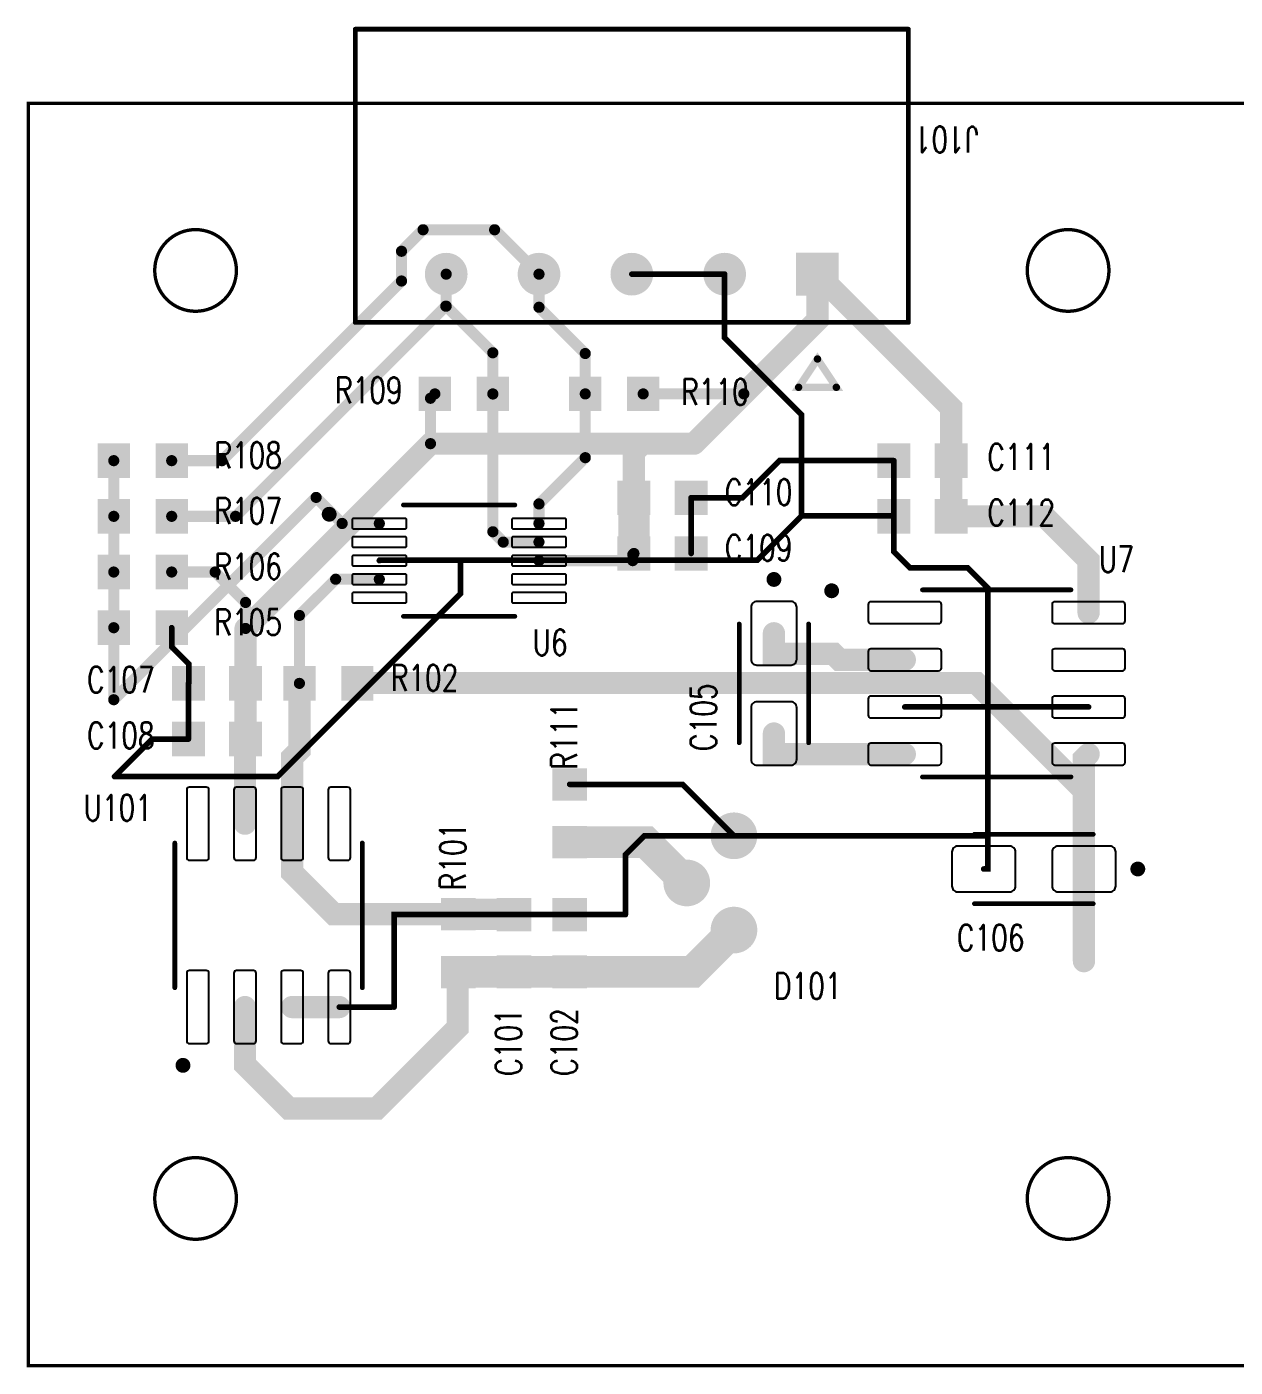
# Model space of a CAD drawing. Extents: x 28.4 to 93.5, y 16.3 to 52.4.
# Drawn here: x 28.41 to 60.95, y 16.32 to 52.43 of the extents above; entities that cross this region are included whole.
import ezdxf
from ezdxf.enums import TextEntityAlignment as Align

# ---------------------------------------------------------------- set-up
doc = ezdxf.new("R2010")
doc.units = 0
doc.header["$MEASUREMENT"] = 0
for name, pattern in [('SIG_10', [2, 1, 1]), ('SIG_11', [2, 1, 1]), ('SIG_15', [2, 1, 1]), ('SIG_18', [2, 1, 1]), ('SIG_19', [2, 1, 1]), ('SIG_2', [2, 1, 1]), ('SIG_3', [2, 1, 1]), ('SIG_6', [2, 1, 1]), ('SIG_7', [2, 1, 1]), ('SIG_8', [2, 1, 1]), ('SIG_9', [2, 1, 1])]:
    doc.linetypes.add(name, pattern=pattern)
doc.layers.get('0').update_dxf_attribs({"linetype": 'CONTINUOUS'})
for name, color, linetype in [('BOARD_CUTOUT_00', 255, 'CONTINUOUS'), ('BOARD_OUTLINE_00', 255, 'CONTINUOUS'), ('PADS_TOP', 136, 'CONTINUOUS'), ('PART_NAME_01', 255, 'CONTINUOUS'), ('PART_TOP_2DLINE_126', 255, 'CONTINUOUS'), ('TRACE_01', 4, 'CONTINUOUS'), ('TRACE_02', 6, 'CONTINUOUS')]:
    doc.layers.add(name, color=color, linetype=linetype)
doc.styles.add('W0$1', font='simplex', dxfattribs={"width": 0.75})

# ---------------------------------------------------------------- blocks, each defined once
blk = doc.blocks.new('SMOOTH_0$09')
at = {"const_width": 0.045}
blk.add_lwpolyline([(-0.0225, 0, 1), (0.0225, 0, 1)], format="xyb", close=True, dxfattribs=at)
blk = doc.blocks.new('BOARD_11')
at = {"layer": 'BOARD_CUTOUT_00', "const_width": 0.09}
for points in [[(3.4, -4.5, 1), (5.6, -4.5, 1)], [(26.9, -4.5, 1), (29.1, -4.5, 1)], [(35.9, -4.5, 1), (38.1, -4.5, 1)], [(59.4, -4.5, 1), (61.6, -4.5, 1)], [(3.4, -29.5, 1), (5.6, -29.5, 1)], [(26.9, -29.5, 1), (29.1, -29.5, 1)], [(35.9, -29.5, 1), (38.1, -29.5, 1)], [(59.4, -29.5, 1), (61.6, -29.5, 1)]]:
    blk.add_lwpolyline(points, format="xyb", close=True, dxfattribs=at)
at = {"layer": 'BOARD_OUTLINE_00', "const_width": 0.09}
blk.add_lwpolyline([(0, 0), (0, -34), (65, -34), (65, 0)], close=True, dxfattribs=at)
at = {"layer": 'BOARD_OUTLINE_00'}
for p in [(0, 0), (65, 0), (0, -34), (65, -34)]:
    blk.add_blockref('SMOOTH_0$09', p, dxfattribs=at)
blk = doc.blocks.new('SMOOTH_0$127')
at = {"const_width": 0.0635}
blk.add_lwpolyline([(-0.03175, 0, 1), (0.03175, 0, 1)], format="xyb", close=True, dxfattribs=at)
blk = doc.blocks.new('PART_BODY_TOP_9')
at = {"layer": 'PART_TOP_2DLINE_126', "const_width": 0.1999993333}
blk.add_lwpolyline([(-3.5999926667, 1.25, 1), (-3.3999933333, 1.25, 1)], format="xyb", close=True, dxfattribs=at)
at = {"layer": 'PART_TOP_2DLINE_126', "const_width": 0.127}
for points in [[(-1.4999993333, 1.4999993333), (1.4999993333, 1.4999993333)], [(-1.4999993333, -1.4999993333), (1.4999993333, -1.4999993333)]]:
    blk.add_lwpolyline(points, dxfattribs=at)
at = {"layer": 'PART_TOP_2DLINE_126'}
for p in [(-1.4999993333, 1.4999993333), (1.4999993333, 1.4999993333), (-1.4999993333, -1.4999993333), (1.4999993333, -1.4999993333)]:
    blk.add_blockref('SMOOTH_0$127', p, dxfattribs=at)
blk = doc.blocks.new('PAD_17')
blk.add_lwpolyline([(-0.6999473333, -0.1399993333), (0.6999473333, -0.1399993333, 0.4142135624), (0.7349993333, -0.1049473333), (0.7349993333, 0.1049473333, 0.4142135624), (0.6999473333, 0.1399993333), (-0.6999473333, 0.1399993333, 0.4142135624), (-0.7349993333, 0.1049473333), (-0.7349993333, -0.1049473333, 0.4142135624)], format="xyb", close=True)
blk = doc.blocks.new('STK_TOP_103')
at = {"layer": 'PADS_TOP'}
blk.add_blockref('PAD_17', (0, 0), dxfattribs=at)
blk = doc.blocks.new('SYM_TOP_12')
for name, p in [('PART_BODY_TOP_9', (0, 0)), ('STK_TOP_103', (-2.1500006667, 1.0000006667)), ('STK_TOP_103', (2.1500006667, 1.0000006667)), ('STK_TOP_103', (-2.1500006667, 0.4999993333)), ('STK_TOP_103', (2.1500006667, 0.4999993333)), ('STK_TOP_103', (-2.1500006667, 0)), ('STK_TOP_103', (2.1500006667, 0)), ('STK_TOP_103', (-2.1500006667, -0.4999993333)), ('STK_TOP_103', (2.1500006667, -0.4999993333)), ('STK_TOP_103', (-2.1500006667, -1.0000006667)), ('STK_TOP_103', (2.1500006667, -1.0000006667))]:
    blk.add_blockref(name, p)
blk = doc.blocks.new('PART_TOP_22')
blk.add_blockref('SYM_TOP_12', (0, 0))
at = {"layer": 'PART_NAME_01', "style": 'W0$1', "width": 0.75}
blk.add_text('U6', height=0.7, dxfattribs=at).set_placement((1.978, -2.5563333333))
blk = doc.blocks.new('PAD_11')
at = {"const_width": 0.8900006667}
blk.add_lwpolyline([(-0.465, 0), (0.465, 0)], dxfattribs=at)
blk = doc.blocks.new('STK_TOP_109')
at = {"layer": 'PADS_TOP', "rotation": 90}
blk.add_blockref('PAD_11', (0, 0), dxfattribs=at)
blk = doc.blocks.new('SYM_TOP_8')
for p in [(-0.7700013333, 0), (0.7700013333, 0)]:
    blk.add_blockref('STK_TOP_109', p)
blk = doc.blocks.new('PART_TOP_23')
blk.add_blockref('SYM_TOP_8', (0, 0))
at = {"layer": 'PART_NAME_01', "style": 'W0$1', "width": 0.75}
blk.add_text('C101', height=0.7, rotation=180, dxfattribs=at).set_placement((1.75, -0.4999993333), align=Align.TOP_RIGHT)
blk = doc.blocks.new('PART_TOP_24')
blk.add_blockref('SYM_TOP_8', (0, 0))
at = {"layer": 'PART_NAME_01', "style": 'W0$1', "width": 0.75}
blk.add_text('C102', height=0.7, rotation=180, dxfattribs=at).set_placement((1.75, -0.4999993333), align=Align.TOP_RIGHT)
blk = doc.blocks.new('PART_TOP_25')
blk.add_blockref('SYM_TOP_8', (0, 0))
at = {"layer": 'PART_NAME_01', "style": 'W0$1', "width": 0.75}
blk.add_text('C107', height=0.7, dxfattribs=at).set_placement((-3.5, -0.25))
blk = doc.blocks.new('PART_TOP_26')
blk.add_blockref('SYM_TOP_8', (0, 0))
at = {"layer": 'PART_NAME_01', "style": 'W0$1', "width": 0.75}
blk.add_text('C108', height=0.7, dxfattribs=at).set_placement((-3.5, -0.25))
blk = doc.blocks.new('PART_TOP_27')
blk.add_blockref('SYM_TOP_8', (0, 0))
at = {"layer": 'PART_NAME_01', "style": 'W0$1', "width": 0.75}
blk.add_text('C109', height=0.7, rotation=180, dxfattribs=at).set_placement((-3.5, -0.5), align=Align.TOP_RIGHT)
blk = doc.blocks.new('PART_TOP_28')
blk.add_blockref('SYM_TOP_8', (0, 0))
at = {"layer": 'PART_NAME_01', "style": 'W0$1', "width": 0.75}
blk.add_text('C110', height=0.7, rotation=180, dxfattribs=at).set_placement((-3.5, -0.5), align=Align.TOP_RIGHT)
blk = doc.blocks.new('PART_TOP_29')
blk.add_blockref('SYM_TOP_8', (0, 0))
at = {"layer": 'PART_NAME_01', "style": 'W0$1', "width": 0.75}
blk.add_text('C111', height=0.7, dxfattribs=at).set_placement((1.75, -0.25))
blk = doc.blocks.new('PART_TOP_30')
blk.add_blockref('SYM_TOP_8', (0, 0))
at = {"layer": 'PART_NAME_01', "style": 'W0$1', "width": 0.75}
blk.add_text('C112', height=0.7, dxfattribs=at).set_placement((1.75, -0.25))
blk = doc.blocks.new('PAD_14')
at = {"const_width": 0.629}
blk.add_lwpolyline([(0, -0.3145, 1), (0, 0.3145, 1)], format="xyb", close=True, dxfattribs=at)
blk = doc.blocks.new('STK_TOP_110')
at = {"layer": 'PADS_TOP'}
blk.add_blockref('PAD_14', (0, 0), dxfattribs=at)
blk = doc.blocks.new('SYM_TOP_9')
for p in [(0, 0), (2.54, 0), (1.27, -1.27)]:
    blk.add_blockref('STK_TOP_110', p)
blk = doc.blocks.new('PART_TOP_31')
blk.add_blockref('SYM_TOP_9', (0, 0))
at = {"layer": 'PART_NAME_01', "style": 'W0$1', "width": 0.75}
blk.add_text('D101', height=0.7, rotation=90, dxfattribs=at).set_placement((4.3940126667, 1.0769746667))
blk = doc.blocks.new('PART_BODY_TOP_2')
at = {"layer": 'PART_TOP_2DLINE_126', "const_width": 0.1999993333}
blk.add_lwpolyline([(-4.545, 2.4949986667, 1), (-4.345, 2.4949986667, 1)], format="xyb", close=True, dxfattribs=at)
at = {"layer": 'PART_TOP_2DLINE_126', "const_width": 0.127}
for points in [[(-2.0000013333, 2.52), (2.0000013333, 2.52)], [(-2.0000013333, -2.52), (2.0000013333, -2.52)]]:
    blk.add_lwpolyline(points, dxfattribs=at)
at = {"layer": 'PART_TOP_2DLINE_126'}
for p in [(-2.0000013333, 2.52), (2.0000013333, 2.52), (-2.0000013333, -2.52), (2.0000013333, -2.52)]:
    blk.add_blockref('SMOOTH_0$127', p, dxfattribs=at)
blk = doc.blocks.new('PAD_3')
blk.add_lwpolyline([(-0.9113406667, -0.2949993333), (0.9113406667, -0.2949993333, 0.4142135624), (0.9850006667, -0.2213393333), (0.9850006667, 0.2213393333, 0.4142135624), (0.9113406667, 0.2949993333), (-0.9113406667, 0.2949993333, 0.4142135624), (-0.9850006667, 0.2213393333), (-0.9850006667, -0.2213393333, 0.4142135624)], format="xyb", close=True)
blk = doc.blocks.new('STK_TOP_104')
at = {"layer": 'PADS_TOP'}
blk.add_blockref('PAD_3', (0, 0), dxfattribs=at)
blk = doc.blocks.new('SYM_TOP_5')
for name, p in [('PART_BODY_TOP_2', (0, 0)), ('STK_TOP_104', (-2.4749986667, 1.905)), ('STK_TOP_104', (2.4749986667, 1.905)), ('STK_TOP_104', (-2.4749986667, 0.635)), ('STK_TOP_104', (2.4749986667, 0.635)), ('STK_TOP_104', (-2.4749986667, -0.635)), ('STK_TOP_104', (2.4749986667, -0.635)), ('STK_TOP_104', (-2.4749986667, -1.905)), ('STK_TOP_104', (2.4749986667, -1.905))]:
    blk.add_blockref(name, p)
blk = doc.blocks.new('PART_TOP_32')
blk.add_blockref('SYM_TOP_5', (0, 0))
at = {"layer": 'PART_NAME_01', "style": 'W0$1', "width": 0.75}
blk.add_text('U7', height=0.7, dxfattribs=at).set_placement((2.75, 3))
blk = doc.blocks.new('PART_BODY_TOP_3')
at = {"layer": 'PART_TOP_2DLINE_126', "const_width": 0.127}
for points in [[(-1.9500013333, 2.5249986667), (1.9500013333, 2.5249986667)], [(-1.9500013333, -2.5249986667), (1.9500013333, -2.5249986667)]]:
    blk.add_lwpolyline(points, dxfattribs=at)
at = {"layer": 'PART_TOP_2DLINE_126', "const_width": 0.1999993333}
blk.add_lwpolyline([(-4.1399966667, 2.3049993333, 1), (-3.9399973333, 2.3049993333, 1)], format="xyb", close=True, dxfattribs=at)
at = {"layer": 'PART_TOP_2DLINE_126'}
for p in [(-1.9500013333, 2.5249986667), (1.9500013333, 2.5249986667), (-1.9500013333, -2.5249986667), (1.9500013333, -2.5249986667)]:
    blk.add_blockref('SMOOTH_0$127', p, dxfattribs=at)
blk = doc.blocks.new('PAD_6')
blk.add_lwpolyline([(-0.9100706667, -0.2999993333), (0.9100706667, -0.2999993333, 0.4142135624), (0.9850006667, -0.2250693333), (0.9850006667, 0.2250693333, 0.4142135624), (0.9100706667, 0.2999993333), (-0.9100706667, 0.2999993333, 0.4142135624), (-0.9850006667, 0.2250693333), (-0.9850006667, -0.2250693333, 0.4142135624)], format="xyb", close=True)
blk = doc.blocks.new('STK_TOP_105')
at = {"layer": 'PADS_TOP'}
blk.add_blockref('PAD_6', (0, 0), dxfattribs=at)
blk = doc.blocks.new('SYM_TOP_6')
for name, p in [('PART_BODY_TOP_3', (0, 0)), ('STK_TOP_105', (-2.47, 1.905)), ('STK_TOP_105', (2.47, 1.905)), ('STK_TOP_105', (-2.47, 0.635)), ('STK_TOP_105', (2.47, 0.635)), ('STK_TOP_105', (-2.47, -0.635)), ('STK_TOP_105', (2.47, -0.635)), ('STK_TOP_105', (-2.47, -1.905)), ('STK_TOP_105', (2.47, -1.905))]:
    blk.add_blockref(name, p)
blk = doc.blocks.new('PART_TOP_33')
blk.add_blockref('SYM_TOP_6', (0, 0))
at = {"layer": 'PART_NAME_01', "style": 'W0$1', "width": 0.75}
blk.add_text('U101', height=0.7, rotation=270, dxfattribs=at).set_placement((3.2496666667, 3.139), align=Align.TOP_RIGHT)
blk = doc.blocks.new('PAD_13')
at = {"const_width": 0.8700006667}
blk.add_lwpolyline([(-0.465, 0), (0.465, 0)], dxfattribs=at)
blk = doc.blocks.new('STK_TOP_111')
at = {"layer": 'PADS_TOP', "rotation": 90}
blk.add_blockref('PAD_13', (0, 0), dxfattribs=at)
blk = doc.blocks.new('SYM_TOP_10')
for p in [(-0.7800006667, 0), (0.7800006667, 0)]:
    blk.add_blockref('STK_TOP_111', p)
blk = doc.blocks.new('PART_TOP_34')
blk.add_blockref('SYM_TOP_10', (0, 0))
at = {"layer": 'PART_NAME_01', "style": 'W0$1', "width": 0.75}
blk.add_text('R101', height=0.7, rotation=180, dxfattribs=at).set_placement((-3.25, -0.5), align=Align.TOP_RIGHT)
blk = doc.blocks.new('PART_TOP_35')
blk.add_blockref('SYM_TOP_10', (0, 0))
at = {"layer": 'PART_NAME_01', "style": 'W0$1', "width": 0.75}
blk.add_text('R102', height=0.7, rotation=180, dxfattribs=at).set_placement((-3.5, -0.5), align=Align.TOP_RIGHT)
blk = doc.blocks.new('PART_TOP_36')
blk.add_blockref('SYM_TOP_10', (0, 0))
at = {"layer": 'PART_NAME_01', "style": 'W0$1', "width": 0.75}
blk.add_text('R105', height=0.7, rotation=180, dxfattribs=at).set_placement((-3.75, -0.5), align=Align.TOP_RIGHT)
blk = doc.blocks.new('PART_TOP_37')
blk.add_blockref('SYM_TOP_10', (0, 0))
at = {"layer": 'PART_NAME_01', "style": 'W0$1', "width": 0.75}
blk.add_text('R106', height=0.7, rotation=180, dxfattribs=at).set_placement((-3.75, -0.5), align=Align.TOP_RIGHT)
blk = doc.blocks.new('PART_TOP_38')
blk.add_blockref('SYM_TOP_10', (0, 0))
at = {"layer": 'PART_NAME_01', "style": 'W0$1', "width": 0.75}
blk.add_text('R107', height=0.7, rotation=180, dxfattribs=at).set_placement((-3.75, -0.5), align=Align.TOP_RIGHT)
blk = doc.blocks.new('PART_TOP_39')
blk.add_blockref('SYM_TOP_10', (0, 0))
at = {"layer": 'PART_NAME_01', "style": 'W0$1', "width": 0.75}
blk.add_text('R108', height=0.7, rotation=180, dxfattribs=at).set_placement((-3.75, -0.5), align=Align.TOP_RIGHT)
blk = doc.blocks.new('PART_TOP_40')
blk.add_blockref('SYM_TOP_10', (0, 0))
at = {"layer": 'PART_NAME_01', "style": 'W0$1', "width": 0.75}
blk.add_text('R109', height=0.7, rotation=180, dxfattribs=at).set_placement((1.6483333333, -0.451666), align=Align.TOP_RIGHT)
blk = doc.blocks.new('PART_TOP_41')
blk.add_blockref('SYM_TOP_10', (0, 0))
at = {"layer": 'PART_NAME_01', "style": 'W0$1', "width": 0.75}
blk.add_text('R110', height=0.7, dxfattribs=at).set_placement((1.8013333333, -0.2983333333))
blk = doc.blocks.new('PART_TOP_42')
blk.add_blockref('SYM_TOP_10', (0, 0))
at = {"layer": 'PART_NAME_01', "style": 'W0$1', "width": 0.75}
blk.add_text('R111', height=0.7, rotation=180, dxfattribs=at).set_placement((-3, -0.5), align=Align.TOP_RIGHT)
blk = doc.blocks.new('PART_BODY_TOP_4')
at = {"layer": 'PART_TOP_2DLINE_126', "const_width": 0.127}
for points in [[(-1.5999993333, 0.9349993333), (1.5999993333, 0.9349993333)], [(-1.5999993333, -0.9349993333), (1.5999993333, -0.9349993333)]]:
    blk.add_lwpolyline(points, dxfattribs=at)
at = {"layer": 'PART_TOP_2DLINE_126', "const_width": 0.1999993333}
blk.add_lwpolyline([(-2.899994, 0, 1), (-2.6999946667, 0, 1)], format="xyb", close=True, dxfattribs=at)
at = {"layer": 'PART_TOP_2DLINE_126'}
for p in [(-1.5999993333, 0.9349993333), (1.5999993333, 0.9349993333), (-1.5999993333, -0.9349993333), (1.5999993333, -0.9349993333)]:
    blk.add_blockref('SMOOTH_0$127', p, dxfattribs=at)
blk = doc.blocks.new('PAD_9')
blk.add_lwpolyline([(-0.7013293333, -0.615), (0.7013293333, -0.615, 0.4142135624), (0.8549993333, -0.46133), (0.8549993333, 0.46133, 0.4142135624), (0.7013293333, 0.615), (-0.7013293333, 0.615, 0.4142135624), (-0.8549993333, 0.46133), (-0.8549993333, -0.46133, 0.4142135624)], format="xyb", close=True)
blk = doc.blocks.new('STK_TOP_106')
at = {"layer": 'PADS_TOP'}
blk.add_blockref('PAD_9', (0, 0), dxfattribs=at)
blk = doc.blocks.new('SYM_TOP_7')
for name, p in [('PART_BODY_TOP_4', (0, 0)), ('STK_TOP_106', (-1.35, 0)), ('STK_TOP_106', (1.35, 0))]:
    blk.add_blockref(name, p)
blk = doc.blocks.new('PART_TOP_43')
blk.add_blockref('SYM_TOP_7', (0, 0))
at = {"layer": 'PART_NAME_01', "style": 'W0$1', "width": 0.75}
blk.add_text('C105', height=0.7, rotation=180, dxfattribs=at).set_placement((0, -2.25), align=Align.TOP_RIGHT)
blk = doc.blocks.new('PART_TOP_44')
blk.add_blockref('SYM_TOP_7', (0, 0))
at = {"layer": 'PART_NAME_01', "style": 'W0$1', "width": 0.75}
blk.add_text('C106', height=0.7, rotation=180, dxfattribs=at).set_placement((0.2499993333, 1.5), align=Align.TOP_RIGHT)
blk = doc.blocks.new('SMOOTH_0$2')
at = {"const_width": 0.1}
blk.add_lwpolyline([(-0.05, 0, 1), (0.05, 0, 1)], format="xyb", close=True, dxfattribs=at)
blk = doc.blocks.new('PART_BODY_TOP_12')
at = {"layer": 'PART_TOP_2DLINE_126', "const_width": 0.2}
blk.add_lwpolyline([(-5.508, 3.048), (-4.492, 3.048), (-5, 2.286)], close=True, dxfattribs=at)
at = {"layer": 'PART_TOP_2DLINE_126', "const_width": 0.127}
for points in [[(-7.45, 1.3), (-7.45, -6.6)], [(7.45, 1.3), (-7.45, 1.3)], [(7.45, -6.6), (7.45, 1.3)], [(-7.45, -6.6), (7.45, -6.6)]]:
    blk.add_lwpolyline(points, dxfattribs=at)
at = {"layer": 'PART_TOP_2DLINE_126'}
for name, p in [('SMOOTH_0$2', (-5.508, 3.048)), ('SMOOTH_0$2', (-4.492, 3.048)), ('SMOOTH_0$2', (-5, 2.286)), ('SMOOTH_0$127', (-7.45, 1.3)), ('SMOOTH_0$127', (-7.45, 1.3)), ('SMOOTH_0$127', (7.45, 1.3)), ('SMOOTH_0$127', (7.45, 1.3)), ('SMOOTH_0$127', (-7.45, -6.6)), ('SMOOTH_0$127', (-7.45, -6.6)), ('SMOOTH_0$127', (7.45, -6.6)), ('SMOOTH_0$127', (7.45, -6.6))]:
    blk.add_blockref(name, p, dxfattribs=at)
blk = doc.blocks.new('PAD_18')
at = {"const_width": 1.15}
blk.add_lwpolyline([(-0.575, 0), (0.575, 0)], dxfattribs=at)
blk = doc.blocks.new('STK_TOP_102')
at = {"layer": 'PADS_TOP'}
blk.add_blockref('PAD_18', (0, 0), dxfattribs=at)
blk = doc.blocks.new('PAD_20')
at = {"const_width": 0.575}
blk.add_lwpolyline([(0, -0.2875, 1), (0, 0.2875, 1)], format="xyb", close=True, dxfattribs=at)
blk = doc.blocks.new('STK_TOP_101')
at = {"layer": 'PADS_TOP'}
blk.add_blockref('PAD_20', (0, 0), dxfattribs=at)
blk = doc.blocks.new('SYM_TOP_13')
for name, p in [('PART_BODY_TOP_12', (0, 0)), ('STK_TOP_102', (-5, 0)), ('STK_TOP_101', (-2.5, 0)), ('STK_TOP_101', (0, 0)), ('STK_TOP_101', (2.5, 0)), ('STK_TOP_101', (5, 0))]:
    blk.add_blockref(name, p)
blk = doc.blocks.new('PART_TOP_46')
blk.add_blockref('SYM_TOP_13', (0, 0))
at = {"layer": 'PART_NAME_01', "style": 'W0$1', "width": 0.75}
blk.add_text('J101', height=0.7, dxfattribs=at).set_placement((-9.3269993333, -3.976))
blk = doc.blocks.new('SMOOTH_0$6')
at = {"const_width": 0.3}
blk.add_lwpolyline([(-0.15, 0, 1), (0.15, 0, 1)], format="xyb", close=True, dxfattribs=at)
blk = doc.blocks.new('SMOOTH_0$3')
at = {"const_width": 0.15}
blk.add_lwpolyline([(-0.075, 0, 1), (0.075, 0, 1)], format="xyb", close=True, dxfattribs=at)
blk = doc.blocks.new('SMOOTH_0$85')
at = {"const_width": 0.425}
blk.add_lwpolyline([(-0.2125, 0, 1), (0.2125, 0, 1)], format="xyb", close=True, dxfattribs=at)
blk = doc.blocks.new('SMOOTH_0$1524')
at = {"const_width": 0.0762}
blk.add_lwpolyline([(-0.0381, 0, 1), (0.0381, 0, 1)], format="xyb", close=True, dxfattribs=at)

msp = doc.modelspace()

# ---------------------------------------------------------------- linework, layer by layer
at = {"layer": 'TRACE_01', "linetype": 'SIG_19', "const_width": 0.3}
for points in [[(32.311309182614, 40.744994588299), (33.661308515914, 40.744994588299), (38.501308515914, 45.584994588299), (38.501308515914, 46.384994588299), (39.081308515914, 46.964994588299), (41.008309182614, 46.964994588299), (42.204309182614, 45.768994588299)], [(42.204309182614, 45.768994588299), (42.204309182614, 44.877230588299), (43.449974515914, 43.631230588299), (43.449974515914, 42.543327921599)], [(42.203309182614, 39.051328588299), (42.203309182614, 39.578995254999), (43.449974515914, 40.825660588299), (43.449974515914, 42.543327921599)]]:
    msp.add_lwpolyline(points, dxfattribs=at)
at = {"layer": 'TRACE_01', "linetype": 'SIG_3', "const_width": 0.3}
for points in [[(39.704309182614, 45.768994588299), (39.704309182614, 44.905994588299)], [(32.311309182614, 39.244994588299), (34.031308515914, 39.244994588299), (39.692308515914, 44.905994588299), (39.704309182614, 44.905994588299)], [(39.704309182614, 44.905994588299), (40.959642515914, 43.650994588299), (40.959642515914, 42.543327921599)], [(40.959642515914, 42.543327921599), (40.962308515914, 42.540661921599), (40.962308515914, 38.829994588299), (41.240975849214, 38.551327254999), (42.203309182614, 38.551327254999)]]:
    msp.add_lwpolyline(points, dxfattribs=at)
at = {"layer": 'TRACE_01', "linetype": 'SIG_15'}
for points, const_width in [([(47.720475182614, 42.544160588299), (49.704309182614, 44.527994588299), (49.704309182614, 45.768994588299)], 0.6), ([(49.704309182614, 45.768994588299), (53.302308515914, 42.170995254999), (53.302308515914, 40.745993254999)], 0.6), ([(39.281308515914, 41.202993921599), (39.281308515914, 42.424995254999), (39.399641182614, 42.543327921599)], 0.3), ([(45.009975849214, 42.543327921599), (47.719642515914, 42.543327921599), (47.720475182614, 42.544160588299)], 0.3), ([(46.379308515914, 41.202993921599), (47.720475182614, 42.544160588299)], 0.6), ([(44.761307182614, 39.744994588299), (44.761307182614, 40.974993254999), (44.989307849214, 41.202993921599), (46.379308515914, 41.202993921599)], 0.6), ([(53.301309849214, 40.744994588299), (53.302308515914, 40.745993254999)], 0.6), ([(53.301309849214, 39.244994588299), (53.301309849214, 40.744994588299)], 0.6), ([(44.761307182614, 38.244994588299), (44.761307182614, 39.744994588299)], 0.85), ([(53.301309849214, 39.244994588299), (55.820308515914, 39.244994588299), (57.006307182614, 38.058995921599), (57.006307182614, 36.649994588299)], 0.6), ([(42.203309182614, 38.051327921599), (44.729308515914, 38.051327921599), (44.729308515914, 38.212995921599), (44.761307182614, 38.244994588299)], 0.3), ([(32.311309182614, 37.744994588299), (33.481308515914, 37.744994588299), (34.301308515914, 36.924994588299), (34.301308515914, 36.224994588299)], 0.3), ([(34.301308515914, 36.224994588299), (34.301308515914, 34.744995921599), (34.301309849214, 34.744994588299)], 0.6), ([(34.301309849214, 33.244994588299), (34.301309849214, 34.744994588299)], 0.6), ([(34.285308515914, 30.965327921599), (34.285308515914, 33.228993254999), (34.301309849214, 33.244994588299)], 0.6)]:
    msp.add_lwpolyline(points, dxfattribs=dict(at, const_width=const_width))
at = {"layer": 'TRACE_01', "linetype": 'SIG_18'}
for points, const_width in [([(44.704309182614, 45.768994588299), (47.204309182614, 45.768994588299)], 0.1524), ([(46.301309849214, 39.742994588299), (47.680308515914, 39.742994588299), (48.682308515914, 40.744994588299), (51.761307182614, 40.744994588299)], 0.1524), ([(51.761307182614, 40.744994588299), (51.761307182614, 39.244994588299)], 0.1524), ([(46.301309849214, 39.742994588299), (46.301309849214, 39.744994588299)], 0.1524), ([(46.301309849214, 38.244994588299), (46.301309849214, 39.742994588299)], 0.1524), ([(49.271308515914, 39.254994588299), (51.751307182614, 39.254994588299), (51.761307182614, 39.244994588299)], 0.1524), ([(51.761307182614, 39.244994588299), (51.761307182614, 38.294994588299), (52.199308515914, 37.856993254999), (53.746308515914, 37.856993254999), (54.292308515914, 37.310993254999), (54.292308515914, 34.109994588299)], 0.1524), ([(37.903307849214, 38.051327921599), (37.916974515914, 38.064994588299), (40.091308515914, 38.064994588299)], 0.1524), ([(32.311309182614, 36.244994588299), (32.311309182614, 35.724993921599), (32.771308515914, 35.264994588299), (32.771308515914, 34.744994588299)], 0.1524), ([(32.761307182614, 34.744994588299), (32.761307182614, 33.244994588299)], 0.1524), ([(32.761307182614, 34.744994588299), (32.771308515914, 34.744994588299)], 0.1524), ([(52.056309849214, 34.109994588299), (54.292308515914, 34.109994588299)], 0.1524), ([(54.292308515914, 34.109994588299), (57.006307182614, 34.109994588299)], 0.1524), ([(54.292308515914, 30.639007254999), (54.292308515914, 34.109994588299)], 0.1524), ([(30.771308515914, 32.234994588299), (31.781308515914, 33.244994588299), (32.761307182614, 33.244994588299)], 0.1524), ([(43.031308515914, 32.024995254999), (46.068345849214, 32.024995254999), (47.454333849214, 30.639007254999)], 0.1524), ([(47.454333849214, 30.639007254999), (54.292308515914, 30.639007254999)], 0.1524), ([(54.181308515914, 29.744994588299), (54.292308515914, 29.744994588299), (54.292308515914, 30.639007254999)], 0.1524), ([(43.031308515914, 28.514995921599), (44.530307182614, 28.514995921599), (44.530308515914, 28.514994588299)], 0.1524), ([(35.555308515914, 26.025327921599), (36.825308515914, 26.025327921599)], 0.6), ([(36.825308515914, 26.025327921599), (38.299975182614, 26.025327921599), (38.300308515914, 26.024994588299)], 0.1524)]:
    msp.add_lwpolyline(points, dxfattribs=dict(at, const_width=const_width))
at = {"layer": 'TRACE_01', "linetype": 'SIG_11', "const_width": 0.3}
for points in [[(30.751307849214, 40.744994588299), (30.751307849214, 39.244994588299)], [(36.201308515914, 39.754994588299), (36.901308515914, 39.054994588299), (36.901308515914, 39.051328588299), (37.903307849214, 39.051328588299)], [(30.751307849214, 39.244994588299), (30.751307849214, 37.744994588299)], [(30.751307849214, 37.744994588299), (30.751307849214, 36.244994588299)], [(30.751307849214, 36.244994588299), (30.751308515914, 34.304994588299)]]:
    msp.add_lwpolyline(points, dxfattribs=at)
at = {"layer": 'TRACE_01', "linetype": 'SIG_7'}
for points, const_width in [([(35.751307849214, 34.744994588299), (35.751307849214, 36.574993921599), (36.727642515914, 37.551328588299), (37.903307849214, 37.551328588299)], 0.3), ([(35.555308515914, 30.965327921599), (35.555308515914, 32.745995254999), (35.751307849214, 32.941994588299), (35.751307849214, 34.744994588299)], 0.6), ([(35.555308515914, 30.965327921599), (35.555308515914, 29.650995254999), (36.681308515914, 28.524995254999), (40.031308515914, 28.524995254999)], 0.6), ([(40.031308515914, 28.524995254999), (41.521309182614, 28.524995254999), (41.531308515914, 28.514995921599)], 0.85)]:
    msp.add_lwpolyline(points, dxfattribs=dict(at, const_width=const_width))
at = {"layer": 'TRACE_01', "linetype": 'SIG_9', "const_width": 0.6}
msp.add_lwpolyline([(48.531308515914, 36.094994588299), (48.531308515914, 35.537994588299), (50.138308515914, 35.537994588299), (50.296308515914, 35.379994588299), (52.056309849214, 35.379994588299)], dxfattribs=at)
at = {"layer": 'TRACE_01', "linetype": 'SIG_2', "const_width": 0.6}
for points in [[(37.311309182614, 34.744994588299), (37.321309182614, 34.754994588299), (40.561308515914, 34.754994588299)], [(56.881308515914, 29.744994588299), (56.881308515914, 32.714995921599), (57.006307182614, 32.839994588299)], [(56.881308515914, 27.261994588299), (56.881308515914, 29.744994588299)]]:
    msp.add_lwpolyline(points, dxfattribs=at)
at = {"layer": 'TRACE_01', "linetype": 'SIG_10', "const_width": 0.6}
msp.add_lwpolyline([(48.531308515914, 33.394994588299), (48.531308515914, 32.839994588299), (52.056309849214, 32.839994588299)], dxfattribs=at)
at = {"layer": 'TRACE_01', "linetype": 'SIG_8', "const_width": 0.85}
msp.add_lwpolyline([(43.031308515914, 30.464993921599), (45.088347182614, 30.464993921599), (46.184333849214, 29.369007254999)], dxfattribs=at)
at = {"layer": 'TRACE_01', "linetype": 'SIG_6'}
for points, const_width in [([(43.031308515914, 26.974993254999), (46.330319849214, 26.974993254999), (47.454333849214, 28.099007254999)], 0.85), ([(34.285308515914, 26.025327921599), (34.285308515914, 24.471994588299), (35.466308515914, 23.290994588299), (37.833308515914, 23.290994588299), (40.013308515914, 25.470994588299), (40.013308515914, 26.946993921599), (40.031308515914, 26.964993921599)], 0.6), ([(40.031308515914, 26.964993921599), (40.041307849214, 26.974993254999), (41.531308515914, 26.974993254999)], 0.85), ([(41.531308515914, 26.974993254999), (43.031308515914, 26.974993254999)], 0.85)]:
    msp.add_lwpolyline(points, dxfattribs=dict(at, const_width=const_width))
at = {"layer": 'TRACE_02', "linetype": 'SIG_18', "const_width": 0.1524}
for points in [[(49.271308515914, 39.254994588299), (49.271308515914, 41.984994588299), (47.204309182614, 44.051993921599), (47.204309182614, 45.768994588299)], [(40.091308515914, 38.064994588299), (48.081308515914, 38.064994588299), (49.271308515914, 39.254994588299)], [(30.771308515914, 32.234994588299), (35.161308515914, 32.234994588299), (40.091308515914, 37.164994588299), (40.091308515914, 38.064994588299)], [(44.530308515914, 28.514994588299), (44.530308515914, 30.128994588299), (45.040321182614, 30.639007254999), (47.454333849214, 30.639007254999)], [(38.300308515914, 26.024994588299), (38.300308515914, 28.514994588299), (44.530308515914, 28.514994588299)]]:
    msp.add_lwpolyline(points, dxfattribs=at)
at = {"layer": 'TRACE_02', "linetype": 'SIG_15', "const_width": 0.6}
for points in [[(34.301308515914, 36.224994588299), (34.303309182614, 36.224994588299), (39.281308515914, 41.202993921599)], [(39.281308515914, 41.202993921599), (46.379308515914, 41.202993921599)]]:
    msp.add_lwpolyline(points, dxfattribs=at)
at = {"layer": 'TRACE_02', "linetype": 'SIG_11', "const_width": 0.3}
msp.add_lwpolyline([(30.751308515914, 34.304994588299), (36.201308515914, 39.754994588299)], dxfattribs=at)
at = {"layer": 'TRACE_02', "linetype": 'SIG_2', "const_width": 0.6}
msp.add_lwpolyline([(56.881308515914, 27.261994588299), (56.881308515914, 31.854994588299), (54.485308515914, 34.250994588299), (53.981308515914, 34.754994588299), (40.561308515914, 34.754994588299)], dxfattribs=at)

# ---------------------------------------------------------------- block references
for name, p, rotation in [('PART_TOP_46', (44.704309182614, 45.768994588299), 180), ('PART_TOP_40', (40.179641849214, 42.543327921599), 180), ('PART_TOP_39', (31.531308515914, 40.744994588299), 180), ('PART_TOP_28', (45.531308515914, 39.744994588299), 180), ('PART_TOP_38', (31.531308515914, 39.244994588299), 180), ('PART_TOP_27', (45.531308515914, 38.244994588299), 180), ('PART_TOP_37', (31.531308515914, 37.744994588299), 180), ('PART_TOP_43', (48.531308515914, 34.744994588299), 270), ('PART_TOP_36', (31.531308515914, 36.244994588299), 180), ('PART_TOP_35', (36.531308515914, 34.744994588299), 180), ('PART_TOP_42', (43.031308515914, 31.244994588299), 270), ('PART_TOP_33', (34.920308515914, 28.495327921599), 90), ('PART_TOP_31', (47.454333849214, 30.639007254999), 270), ('PART_TOP_34', (40.031308515914, 27.744994588299), 270), ('PART_TOP_44', (55.531308515914, 29.744994588299), 180), ('PART_TOP_23', (41.531308515914, 27.744994588299), 270), ('PART_TOP_24', (43.031308515914, 27.744994588299), 270)]:
    msp.add_blockref(name, p, dxfattribs=dict(rotation=rotation))
for name, p in [('BOARD_11', (28.454308515914, 50.368994588299)), ('PART_TOP_41', (44.229975182614, 42.543327921599)), ('PART_TOP_29', (52.531308515914, 40.744994588299)), ('PART_TOP_30', (52.531308515914, 39.244994588299)), ('PART_TOP_22', (40.053308515914, 38.051327921599)), ('PART_TOP_32', (54.531308515914, 34.744994588299)), ('PART_TOP_25', (33.531308515914, 34.744994588299)), ('PART_TOP_26', (33.531308515914, 33.244994588299))]:
    msp.add_blockref(name, p)
at = {"layer": 'TRACE_01'}
for name, p in [('SMOOTH_0$3', (39.081308515914, 46.964994588299)), ('SMOOTH_0$3', (41.008309182614, 46.964994588299)), ('SMOOTH_0$3', (38.501308515914, 46.384994588299)), ('SMOOTH_0$3', (39.704309182614, 45.768994588299)), ('SMOOTH_0$3', (42.204309182614, 45.768994588299)), ('SMOOTH_0$3', (42.204309182614, 45.768994588299)), ('SMOOTH_0$6', (49.704309182614, 45.768994588299)), ('SMOOTH_0$6', (49.704309182614, 45.768994588299)), ('SMOOTH_0$3', (38.501308515914, 45.584994588299)), ('SMOOTH_0$1524', (44.704309182614, 45.768994588299)), ('SMOOTH_0$1524', (47.204309182614, 45.768994588299)), ('SMOOTH_0$3', (39.692308515914, 44.905994588299)), ('SMOOTH_0$3', (39.704309182614, 44.905994588299)), ('SMOOTH_0$3', (39.704309182614, 44.905994588299)), ('SMOOTH_0$3', (39.704309182614, 44.905994588299)), ('SMOOTH_0$3', (42.204309182614, 44.877230588299)), ('SMOOTH_0$6', (49.704309182614, 44.527994588299)), ('SMOOTH_0$3', (40.959642515914, 43.650994588299)), ('SMOOTH_0$3', (43.449974515914, 43.631230588299)), ('SMOOTH_0$3', (39.399641182614, 42.543327921599)), ('SMOOTH_0$3', (40.959642515914, 42.543327921599)), ('SMOOTH_0$3', (40.959642515914, 42.543327921599)), ('SMOOTH_0$3', (40.962308515914, 42.540661921599)), ('SMOOTH_0$3', (43.449974515914, 42.543327921599)), ('SMOOTH_0$3', (43.449974515914, 42.543327921599)), ('SMOOTH_0$3', (45.009975849214, 42.543327921599)), ('SMOOTH_0$6', (47.720475182614, 42.544160588299)), ('SMOOTH_0$6', (47.720475182614, 42.544160588299)), ('SMOOTH_0$3', (47.719642515914, 42.543327921599)), ('SMOOTH_0$3', (47.720475182614, 42.544160588299)), ('SMOOTH_0$3', (39.281308515914, 42.424995254999)), ('SMOOTH_0$6', (53.302308515914, 42.170995254999)), ('SMOOTH_0$3', (39.281308515914, 41.202993921599)), ('SMOOTH_0$6', (44.761307182614, 40.974993254999)), ('SMOOTH_0$6', (44.989307849214, 41.202993921599)), ('SMOOTH_0$6', (46.379308515914, 41.202993921599)), ('SMOOTH_0$6', (46.379308515914, 41.202993921599)), ('SMOOTH_0$3', (30.751307849214, 40.744994588299)), ('SMOOTH_0$3', (32.311309182614, 40.744994588299)), ('SMOOTH_0$3', (33.661308515914, 40.744994588299)), ('SMOOTH_0$3', (43.449974515914, 40.825660588299)), ('SMOOTH_0$1524', (48.682308515914, 40.744994588299)), ('SMOOTH_0$1524', (51.761307182614, 40.744994588299)), ('SMOOTH_0$1524', (51.761307182614, 40.744994588299)), ('SMOOTH_0$6', (53.301309849214, 40.744994588299)), ('SMOOTH_0$6', (53.301309849214, 40.744994588299)), ('SMOOTH_0$6', (53.302308515914, 40.745993254999)), ('SMOOTH_0$6', (53.302308515914, 40.745993254999)), ('SMOOTH_0$85', (44.761307182614, 39.744994588299)), ('SMOOTH_0$3', (36.201308515914, 39.754994588299)), ('SMOOTH_0$3', (42.203309182614, 39.578995254999)), ('SMOOTH_0$6', (44.761307182614, 39.744994588299)), ('SMOOTH_0$1524', (46.301309849214, 39.744994588299)), ('SMOOTH_0$1524', (46.301309849214, 39.742994588299)), ('SMOOTH_0$1524', (46.301309849214, 39.742994588299)), ('SMOOTH_0$1524', (46.301309849214, 39.742994588299)), ('SMOOTH_0$1524', (47.680308515914, 39.742994588299)), ('SMOOTH_0$3', (30.751307849214, 39.244994588299)), ('SMOOTH_0$3', (30.751307849214, 39.244994588299)), ('SMOOTH_0$3', (32.311309182614, 39.244994588299)), ('SMOOTH_0$3', (34.031308515914, 39.244994588299)), ('SMOOTH_0$6', (53.301309849214, 39.244994588299)), ('SMOOTH_0$6', (53.301309849214, 39.244994588299)), ('SMOOTH_0$6', (55.820308515914, 39.244994588299)), ('SMOOTH_0$3', (36.901308515914, 39.054994588299)), ('SMOOTH_0$3', (36.901308515914, 39.051328588299)), ('SMOOTH_0$3', (37.903307849214, 39.051328588299)), ('SMOOTH_0$3', (42.203309182614, 39.051328588299)), ('SMOOTH_0$1524', (49.271308515914, 39.254994588299)), ('SMOOTH_0$1524', (51.751307182614, 39.254994588299)), ('SMOOTH_0$1524', (51.761307182614, 39.244994588299)), ('SMOOTH_0$1524', (51.761307182614, 39.244994588299)), ('SMOOTH_0$1524', (51.761307182614, 39.244994588299)), ('SMOOTH_0$3', (40.962308515914, 38.829994588299)), ('SMOOTH_0$3', (41.240975849214, 38.551327254999)), ('SMOOTH_0$3', (42.203309182614, 38.551327254999)), ('SMOOTH_0$85', (44.761307182614, 38.244994588299)), ('SMOOTH_0$3', (44.729308515914, 38.212995921599)), ('SMOOTH_0$3', (44.761307182614, 38.244994588299)), ('SMOOTH_0$1524', (46.301309849214, 38.244994588299)), ('SMOOTH_0$1524', (51.761307182614, 38.294994588299)), ('SMOOTH_0$6', (57.006307182614, 38.058995921599)), ('SMOOTH_0$1524', (37.903307849214, 38.051327921599)), ('SMOOTH_0$1524', (37.916974515914, 38.064994588299)), ('SMOOTH_0$1524', (40.091308515914, 38.064994588299)), ('SMOOTH_0$3', (42.203309182614, 38.051327921599)), ('SMOOTH_0$3', (44.729308515914, 38.051327921599)), ('SMOOTH_0$1524', (52.199308515914, 37.856993254999)), ('SMOOTH_0$1524', (53.746308515914, 37.856993254999)), ('SMOOTH_0$3', (30.751307849214, 37.744994588299)), ('SMOOTH_0$3', (30.751307849214, 37.744994588299)), ('SMOOTH_0$3', (32.311309182614, 37.744994588299)), ('SMOOTH_0$3', (33.481308515914, 37.744994588299)), ('SMOOTH_0$3', (36.727642515914, 37.551328588299)), ('SMOOTH_0$3', (37.903307849214, 37.551328588299)), ('SMOOTH_0$1524', (54.292308515914, 37.310993254999)), ('SMOOTH_0$3', (34.301308515914, 36.924994588299)), ('SMOOTH_0$6', (57.006307182614, 36.649994588299)), ('SMOOTH_0$6', (34.301308515914, 36.224994588299)), ('SMOOTH_0$3', (35.751307849214, 36.574993921599)), ('SMOOTH_0$3', (30.751307849214, 36.244994588299)), ('SMOOTH_0$3', (30.751307849214, 36.244994588299)), ('SMOOTH_0$1524', (32.311309182614, 36.244994588299)), ('SMOOTH_0$3', (34.301308515914, 36.224994588299)), ('SMOOTH_0$6', (48.531308515914, 36.094994588299)), ('SMOOTH_0$1524', (32.311309182614, 35.724993921599)), ('SMOOTH_0$6', (48.531308515914, 35.537994588299)), ('SMOOTH_0$6', (50.138308515914, 35.537994588299)), ('SMOOTH_0$6', (50.296308515914, 35.379994588299)), ('SMOOTH_0$6', (52.056309849214, 35.379994588299)), ('SMOOTH_0$1524', (32.771308515914, 35.264994588299)), ('SMOOTH_0$6', (34.301308515914, 34.744995921599)), ('SMOOTH_0$6', (34.301309849214, 34.744994588299)), ('SMOOTH_0$6', (35.751307849214, 34.744994588299)), ('SMOOTH_0$6', (37.311309182614, 34.744994588299)), ('SMOOTH_0$6', (37.321309182614, 34.754994588299)), ('SMOOTH_0$6', (40.561308515914, 34.754994588299)), ('SMOOTH_0$1524', (32.761307182614, 34.744994588299)), ('SMOOTH_0$1524', (32.761307182614, 34.744994588299)), ('SMOOTH_0$1524', (32.771308515914, 34.744994588299)), ('SMOOTH_0$1524', (32.771308515914, 34.744994588299)), ('SMOOTH_0$3', (35.751307849214, 34.744994588299)), ('SMOOTH_0$3', (30.751308515914, 34.304994588299)), ('SMOOTH_0$1524', (52.056309849214, 34.109994588299)), ('SMOOTH_0$1524', (54.292308515914, 34.109994588299)), ('SMOOTH_0$1524', (54.292308515914, 34.109994588299)), ('SMOOTH_0$1524', (54.292308515914, 34.109994588299)), ('SMOOTH_0$1524', (54.292308515914, 34.109994588299)), ('SMOOTH_0$1524', (57.006307182614, 34.109994588299)), ('SMOOTH_0$6', (48.531308515914, 33.394994588299)), ('SMOOTH_0$1524', (31.781308515914, 33.244994588299)), ('SMOOTH_0$1524', (32.761307182614, 33.244994588299)), ('SMOOTH_0$1524', (32.761307182614, 33.244994588299)), ('SMOOTH_0$6', (34.285308515914, 33.228993254999)), ('SMOOTH_0$6', (34.301309849214, 33.244994588299)), ('SMOOTH_0$6', (34.301309849214, 33.244994588299)), ('SMOOTH_0$6', (35.751307849214, 32.941994588299)), ('SMOOTH_0$6', (35.555308515914, 32.745995254999)), ('SMOOTH_0$6', (48.531308515914, 32.839994588299)), ('SMOOTH_0$6', (52.056309849214, 32.839994588299)), ('SMOOTH_0$6', (56.881308515914, 32.714995921599)), ('SMOOTH_0$6', (57.006307182614, 32.839994588299)), ('SMOOTH_0$1524', (30.771308515914, 32.234994588299)), ('SMOOTH_0$1524', (43.031308515914, 32.024995254999)), ('SMOOTH_0$1524', (46.068345849214, 32.024995254999)), ('SMOOTH_0$6', (34.285308515914, 30.965327921599)), ('SMOOTH_0$6', (35.555308515914, 30.965327921599)), ('SMOOTH_0$6', (35.555308515914, 30.965327921599)), ('SMOOTH_0$85', (43.031308515914, 30.464993921599)), ('SMOOTH_0$85', (45.088347182614, 30.464993921599)), ('SMOOTH_0$1524', (47.454333849214, 30.639007254999)), ('SMOOTH_0$1524', (47.454333849214, 30.639007254999)), ('SMOOTH_0$1524', (54.292308515914, 30.639007254999)), ('SMOOTH_0$1524', (54.292308515914, 30.639007254999)), ('SMOOTH_0$1524', (54.292308515914, 30.639007254999)), ('SMOOTH_0$6', (56.881308515914, 29.744994588299)), ('SMOOTH_0$6', (56.881308515914, 29.744994588299)), ('SMOOTH_0$6', (35.555308515914, 29.650995254999)), ('SMOOTH_0$85', (46.184333849214, 29.369007254999)), ('SMOOTH_0$1524', (54.181308515914, 29.744994588299)), ('SMOOTH_0$1524', (54.292308515914, 29.744994588299)), ('SMOOTH_0$85', (40.031308515914, 28.524995254999)), ('SMOOTH_0$85', (41.521309182614, 28.524995254999)), ('SMOOTH_0$85', (41.531308515914, 28.514995921599)), ('SMOOTH_0$6', (36.681308515914, 28.524995254999)), ('SMOOTH_0$6', (40.031308515914, 28.524995254999)), ('SMOOTH_0$1524', (43.031308515914, 28.514995921599)), ('SMOOTH_0$1524', (44.530307182614, 28.514995921599)), ('SMOOTH_0$85', (47.454333849214, 28.099007254999)), ('SMOOTH_0$6', (56.881308515914, 27.261994588299)), ('SMOOTH_0$85', (40.031308515914, 26.964993921599)), ('SMOOTH_0$85', (40.041307849214, 26.974993254999)), ('SMOOTH_0$6', (40.013308515914, 26.946993921599)), ('SMOOTH_0$6', (40.031308515914, 26.964993921599)), ('SMOOTH_0$85', (41.531308515914, 26.974993254999)), ('SMOOTH_0$85', (41.531308515914, 26.974993254999)), ('SMOOTH_0$85', (43.031308515914, 26.974993254999)), ('SMOOTH_0$85', (43.031308515914, 26.974993254999)), ('SMOOTH_0$85', (46.330319849214, 26.974993254999)), ('SMOOTH_0$6', (34.285308515914, 26.025327921599)), ('SMOOTH_0$6', (35.555308515914, 26.025327921599)), ('SMOOTH_0$6', (36.825308515914, 26.025327921599)), ('SMOOTH_0$1524', (36.825308515914, 26.025327921599)), ('SMOOTH_0$1524', (38.299975182614, 26.025327921599)), ('SMOOTH_0$1524', (38.300308515914, 26.024994588299)), ('SMOOTH_0$6', (40.013308515914, 25.470994588299)), ('SMOOTH_0$6', (34.285308515914, 24.471994588299)), ('SMOOTH_0$6', (35.466308515914, 23.290994588299)), ('SMOOTH_0$6', (37.833308515914, 23.290994588299))]:
    msp.add_blockref(name, p, dxfattribs=at)
at = {"layer": 'TRACE_02'}
for name, p in [('SMOOTH_0$1524', (47.204309182614, 45.768994588299)), ('SMOOTH_0$1524', (47.204309182614, 44.051993921599)), ('SMOOTH_0$1524', (49.271308515914, 41.984994588299)), ('SMOOTH_0$6', (39.281308515914, 41.202993921599)), ('SMOOTH_0$6', (39.281308515914, 41.202993921599)), ('SMOOTH_0$6', (46.379308515914, 41.202993921599)), ('SMOOTH_0$3', (36.201308515914, 39.754994588299)), ('SMOOTH_0$1524', (49.271308515914, 39.254994588299)), ('SMOOTH_0$1524', (49.271308515914, 39.254994588299)), ('SMOOTH_0$1524', (40.091308515914, 38.064994588299)), ('SMOOTH_0$1524', (40.091308515914, 38.064994588299)), ('SMOOTH_0$1524', (48.081308515914, 38.064994588299)), ('SMOOTH_0$1524', (40.091308515914, 37.164994588299)), ('SMOOTH_0$6', (34.301308515914, 36.224994588299)), ('SMOOTH_0$6', (34.303309182614, 36.224994588299)), ('SMOOTH_0$3', (30.751308515914, 34.304994588299)), ('SMOOTH_0$6', (54.485308515914, 34.250994588299)), ('SMOOTH_0$1524', (30.771308515914, 32.234994588299)), ('SMOOTH_0$1524', (35.161308515914, 32.234994588299)), ('SMOOTH_0$6', (56.881308515914, 31.854994588299)), ('SMOOTH_0$1524', (45.040321182614, 30.639007254999)), ('SMOOTH_0$1524', (47.454333849214, 30.639007254999)), ('SMOOTH_0$1524', (44.530308515914, 30.128994588299)), ('SMOOTH_0$1524', (38.300308515914, 28.514994588299)), ('SMOOTH_0$1524', (44.530308515914, 28.514994588299)), ('SMOOTH_0$1524', (44.530308515914, 28.514994588299)), ('SMOOTH_0$6', (56.881308515914, 27.261994588299)), ('SMOOTH_0$1524', (38.300308515914, 26.024994588299))]:
    msp.add_blockref(name, p, dxfattribs=at)

doc.saveas('drawing.dxf')
